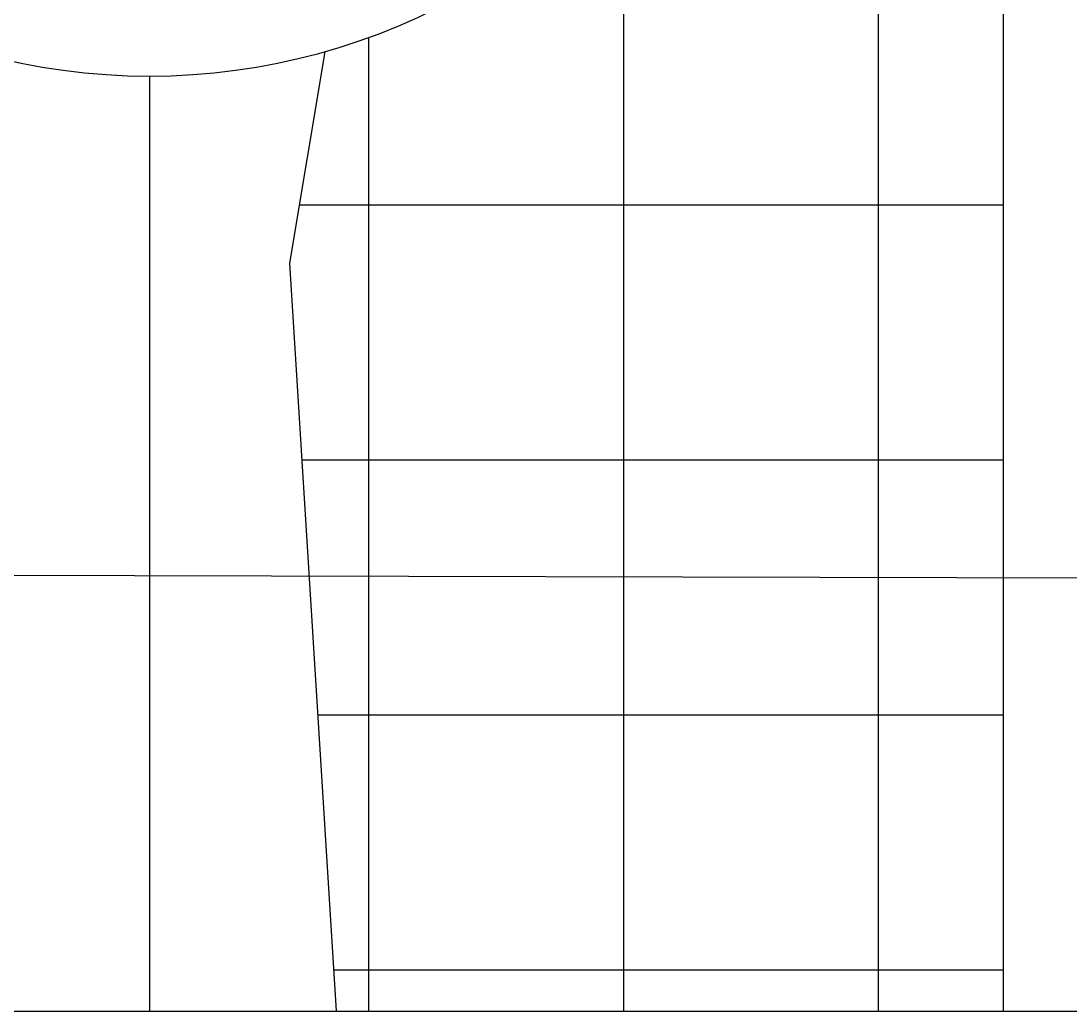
# Model space of a CAD drawing. Extents: x 10753 to 18704, y -5361 to 1140.
# Drawn here: x 11500.04 to 11525.76, y -3654.18 to -3629.91 of the extents above; entities that cross this region are included whole.
import ezdxf

# ---------------------------------------------------------------- set-up
doc = ezdxf.new("R2010")
doc.units = 0
doc.header["$LTSCALE"] = 30
doc.header["$MEASUREMENT"] = 0
doc.layers.get('0').update_dxf_attribs({"linetype": 'CONTINUOUS'})
for name, color, linetype in [('bath', 23, 'CONTINUOUS'), ('furniture', 9, 'CONTINUOUS'), ('WALL', 2, 'CONTINUOUS')]:
    doc.layers.add(name, color=color, linetype=linetype)

msp = doc.modelspace()

# ---------------------------------------------------------------- linework, layer by layer
at = {"color": 230}
for p, q in [((11487.05152, -3643.45873), (11589.42853, -3643.7257)), ((11446.39277, -3654.17678), (11536.03847, -3654.17678))]:
    msp.add_line(p, q, dxfattribs=at)
msp.add_line((11502.17422, -3654.17678), (11513.37422, -3654.17678))
at = {"layer": 'bath'}
for p, q in [((11507.49089, -3630.67239), (11506.62854, -3635.84593)), ((11503.1915, -3631.26321), (11503.1915, -3654.17678)), ((11506.62854, -3635.84593), (11507.77422, -3654.17678))]:
    msp.add_line(p, q, dxfattribs=at)
msp.add_arc((11503.1915, -3615.46923), 15.79399, 209.4871, 330.5129, dxfattribs=at)
at = {"layer": 'furniture', "color": 3}
for p, q in [((11521.07085, -3654.17678), (11521.07085, -3614.17678)), ((11514.82085, -3654.17678), (11514.82085, -3626.15607)), ((11508.57085, -3654.17678), (11508.57085, -3630.31891)), ((11506.86613, -3634.42052), (11524.13127, -3634.42052)), ((11506.93008, -3640.67052), (11524.13127, -3640.67052)), ((11507.3207, -3646.92052), (11524.13127, -3646.92052)), ((11507.71133, -3653.17052), (11524.13127, -3653.17052))]:
    msp.add_line(p, q, dxfattribs=at)
at = {"layer": 'WALL', "color": 9}
msp.add_line((11524.13127, -3654.17678), (11524.13127, -3534.17678), dxfattribs=at)

doc.saveas('drawing.dxf')
